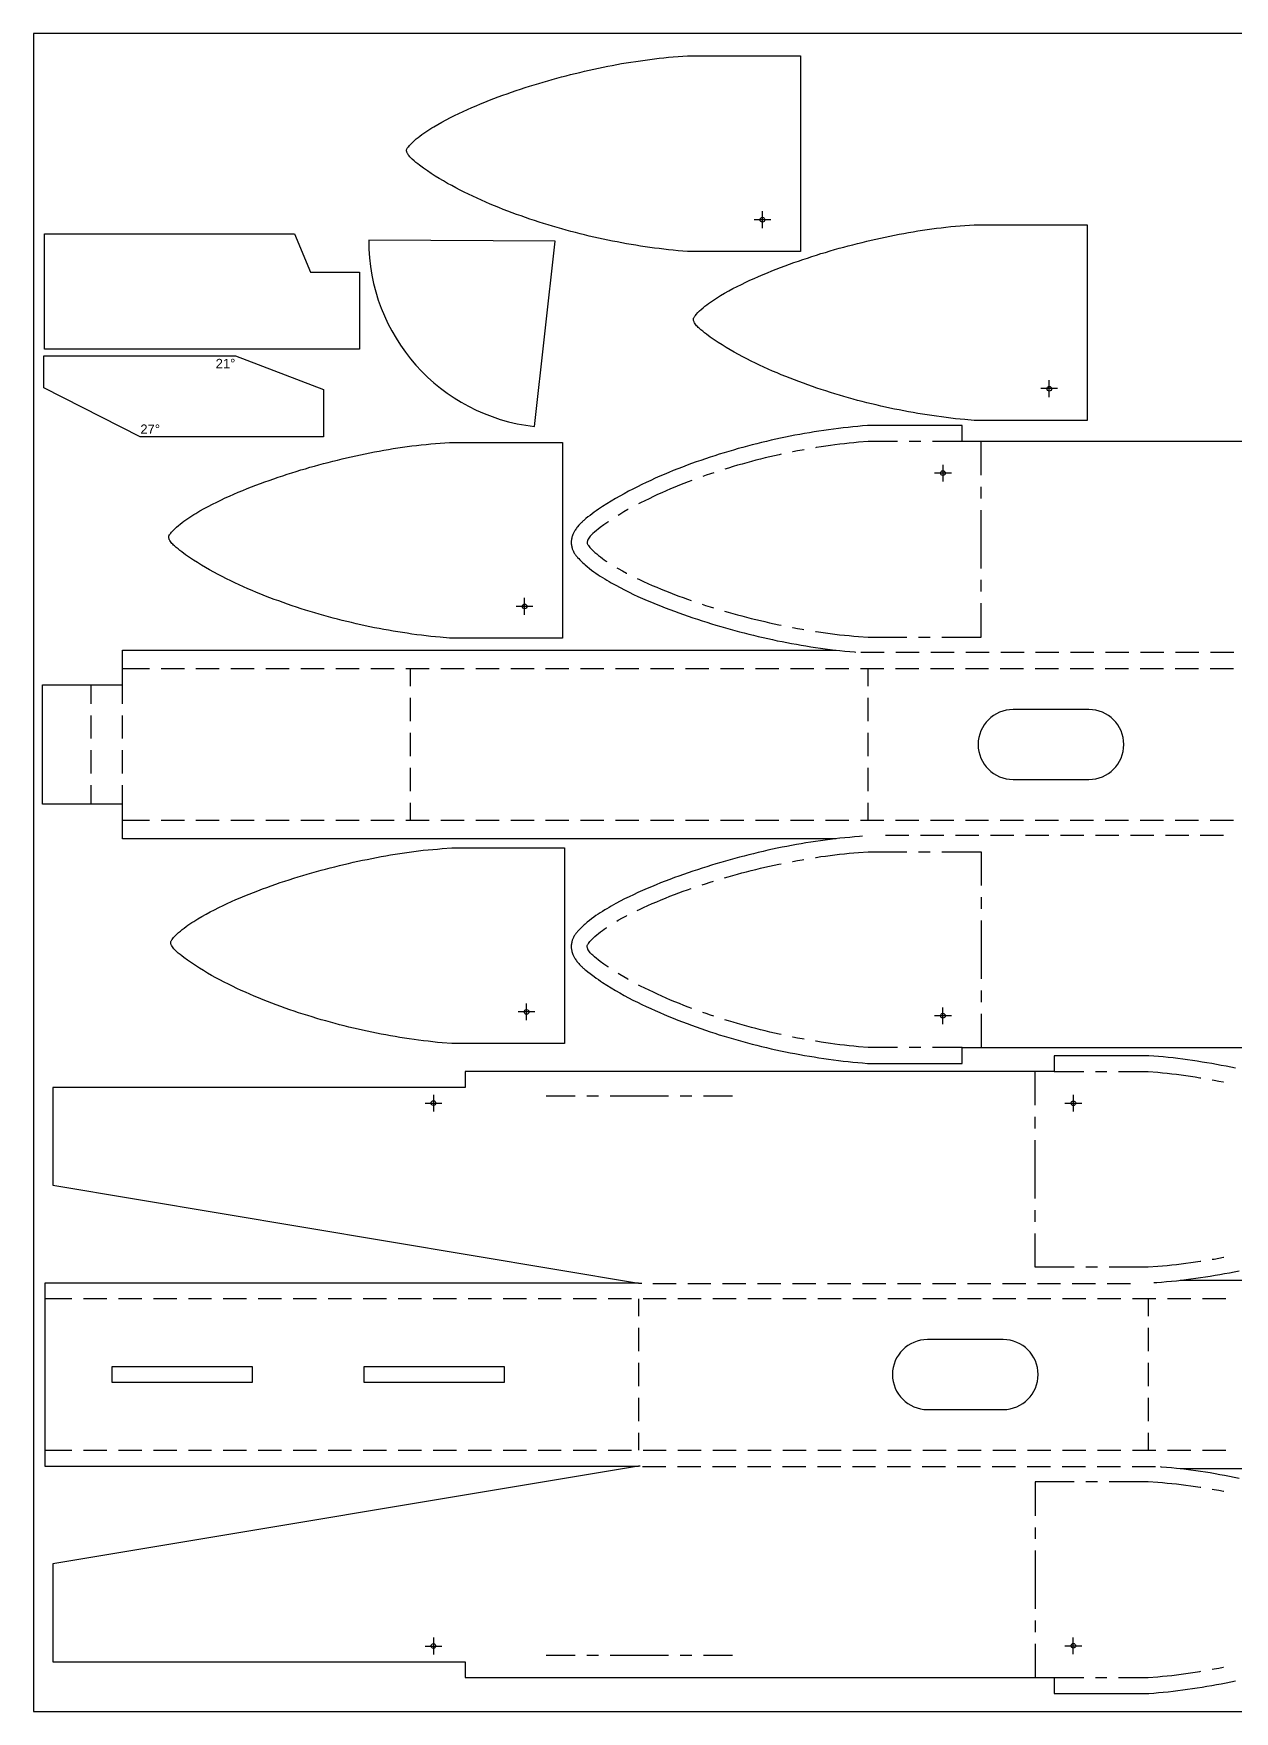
# Model space of a CAD drawing. Header units: inches. Extents: x 0 to 24, y 0 to 18.
# Drawn here: x 0 to 12.88, y 0 to 18 of the extents above; entities that cross this region are included whole.
import ezdxf

# ---------------------------------------------------------------- set-up
doc = ezdxf.new("R2010")
doc.units = ezdxf.units.IN
doc.header["$MEASUREMENT"] = 0
for name, color, linetype in [('PDF_01 CUT', 7, 'Continuous'), ('PDF_02 SCORE', 1, 'Continuous'), ('PDF_05 REFERENCE', 3, 'Continuous')]:
    doc.layers.add(name, color=color, linetype=linetype)
doc.layers.add('PDF_24 DIMENSIONS', color=144, linetype='Continuous', true_color=0x007094)
doc.layers.add('PDF_Text', color=144, linetype='Continuous', true_color=0x007094)
doc.styles.add('PDF Arial', font='arial.ttf')

msp = doc.modelspace()

# ---------------------------------------------------------------- linework, layer by layer
at = {"color": 6}
for p, q in [((24, 18), (0, 18)), ((0, 18), (0, 0)), ((0, 0), (24, 0))]:
    msp.add_line(p, q, dxfattribs=at)
at = {"layer": 'PDF_01 CUT', "color": 7, "lineweight": 30}
for points in [[(7.013, 15.662), (6.912, 15.67), (6.861, 15.675), (6.811, 15.68), (6.761, 15.686), (6.71, 15.693), (6.66, 15.699), (6.609, 15.706), (6.559, 15.713), (6.508, 15.72), (6.458, 15.729), (6.408, 15.737), (6.358, 15.745), (6.308, 15.755), (6.258, 15.764), (6.208, 15.774), (6.158, 15.784), (6.108, 15.794), (6.059, 15.805), (6.009, 15.816), (5.96, 15.828), (5.91, 15.84), (5.861, 15.852), (5.812, 15.864), (5.763, 15.877), (5.713, 15.89), (5.664, 15.904), (5.615, 15.918), (5.567, 15.933), (5.518, 15.947), (5.469, 15.962), (5.421, 15.978), (5.373, 15.993), (5.324, 16.009), (5.276, 16.026), (5.228, 16.043), (5.18, 16.06), (5.132, 16.078), (5.085, 16.095), (5.038, 16.114), (4.99, 16.133), (4.943, 16.152), (4.897, 16.171), (4.85, 16.191), (4.803, 16.212), (4.757, 16.233), (4.711, 16.254), (4.665, 16.276), (4.619, 16.298), (4.574, 16.321), (4.529, 16.345), (4.484, 16.369), (4.439, 16.393), (4.395, 16.419), (4.351, 16.445), (4.308, 16.471), (4.265, 16.499), (4.223, 16.527), (4.181, 16.556), (4.14, 16.587), (4.12, 16.602), (4.1, 16.618), (4.081, 16.634), (4.062, 16.651), (4.052, 16.66), (4.044, 16.669), (4.035, 16.678), (4.027, 16.688), (4.019, 16.698), (4.013, 16.709), (4.01, 16.715), (4.007, 16.721), (4.004, 16.726), (4.003, 16.733), (4.001, 16.738), (4.001, 16.745), (4.001, 16.751), (4.002, 16.758), (4.004, 16.763), (4.007, 16.769), (4.011, 16.774), (4.015, 16.78), (4.023, 16.789), (4.031, 16.799), (4.048, 16.818), (4.066, 16.836), (4.085, 16.853), (4.104, 16.87), (4.124, 16.886), (4.144, 16.901), (4.164, 16.917), (4.185, 16.931), (4.206, 16.946), (4.227, 16.96), (4.248, 16.974), (4.27, 16.987), (4.292, 17.001), (4.335, 17.026), (4.38, 17.051), (4.425, 17.076), (4.47, 17.099), (4.515, 17.121), (4.561, 17.143), (4.607, 17.165), (4.653, 17.186), (4.7, 17.206), (4.747, 17.226), (4.794, 17.246), (4.841, 17.265), (4.888, 17.284), (4.935, 17.302), (4.983, 17.32), (5.031, 17.338), (5.079, 17.355), (5.127, 17.371), (5.175, 17.388), (5.223, 17.404), (5.271, 17.42), (5.32, 17.435), (5.368, 17.451), (5.417, 17.465), (5.466, 17.48), (5.515, 17.494), (5.563, 17.508), (5.613, 17.521), (5.662, 17.534), (5.711, 17.547), (5.76, 17.56), (5.81, 17.572), (5.859, 17.584), (5.908, 17.596), (5.958, 17.607), (6.008, 17.618), (6.057, 17.629), (6.107, 17.639), (6.157, 17.649), (6.207, 17.659), (6.257, 17.668), (6.307, 17.677), (6.357, 17.686), (6.407, 17.694), (6.458, 17.702), (6.508, 17.709), (6.558, 17.716), (6.608, 17.723), (6.659, 17.729), (6.709, 17.735), (6.76, 17.741), (6.811, 17.746), (6.861, 17.75), (6.912, 17.754), (7.013, 17.761), (8.224, 17.761), (8.224, 15.662)], [(0.117, 14.614), (0.117, 15.852), (2.798, 15.852), (2.97, 15.439), (3.497, 15.439), (3.497, 14.614)], [(10.089, 13.85), (9.988, 13.858), (9.937, 13.863), (9.887, 13.868), (9.836, 13.874), (9.786, 13.881), (9.736, 13.887), (9.685, 13.894), (9.635, 13.901), (9.584, 13.908), (9.534, 13.917), (9.484, 13.925), (9.434, 13.933), (9.384, 13.943), (9.334, 13.952), (9.284, 13.962), (9.234, 13.972), (9.184, 13.982), (9.135, 13.993), (9.085, 14.004), (9.036, 14.016), (8.986, 14.028), (8.937, 14.04), (8.888, 14.052), (8.838, 14.065), (8.789, 14.079), (8.74, 14.092), (8.691, 14.106), (8.643, 14.121), (8.594, 14.135), (8.545, 14.15), (8.497, 14.166), (8.448, 14.181), (8.4, 14.197), (8.352, 14.214), (8.304, 14.231), (8.256, 14.248), (8.208, 14.266), (8.161, 14.284), (8.114, 14.302), (8.066, 14.321), (8.019, 14.34), (7.973, 14.359), (7.925, 14.379), (7.879, 14.4), (7.833, 14.421), (7.787, 14.442), (7.741, 14.464), (7.695, 14.486), (7.65, 14.509), (7.605, 14.533), (7.56, 14.557), (7.515, 14.581), (7.471, 14.607), (7.427, 14.633), (7.384, 14.659), (7.341, 14.687), (7.299, 14.715), (7.257, 14.744), (7.216, 14.775), (7.196, 14.79), (7.176, 14.806), (7.157, 14.822), (7.138, 14.839), (7.128, 14.848), (7.12, 14.857), (7.111, 14.866), (7.103, 14.876), (7.095, 14.886), (7.089, 14.897), (7.086, 14.903), (7.083, 14.909), (7.08, 14.914), (7.079, 14.921), (7.077, 14.926), (7.077, 14.933), (7.077, 14.939), (7.078, 14.946), (7.08, 14.951), (7.083, 14.957), (7.087, 14.962), (7.091, 14.968), (7.099, 14.977), (7.107, 14.987), (7.124, 15.006), (7.142, 15.024), (7.161, 15.041), (7.18, 15.058), (7.2, 15.074), (7.22, 15.089), (7.24, 15.105), (7.261, 15.119), (7.282, 15.134), (7.303, 15.148), (7.324, 15.162), (7.346, 15.175), (7.368, 15.189), (7.411, 15.214), (7.456, 15.239), (7.5, 15.264), (7.545, 15.287), (7.591, 15.309), (7.637, 15.332), (7.683, 15.353), (7.729, 15.374), (7.776, 15.394), (7.823, 15.414), (7.87, 15.434), (7.917, 15.453), (7.964, 15.472), (8.011, 15.49), (8.059, 15.508), (8.107, 15.526), (8.155, 15.543), (8.203, 15.559), (8.251, 15.576), (8.299, 15.592), (8.347, 15.608), (8.396, 15.623), (8.444, 15.639), (8.493, 15.653), (8.542, 15.668), (8.591, 15.682), (8.639, 15.696), (8.688, 15.709), (8.738, 15.722), (8.787, 15.735), (8.836, 15.748), (8.886, 15.76), (8.935, 15.772), (8.984, 15.784), (9.034, 15.795), (9.084, 15.806), (9.133, 15.817), (9.183, 15.827), (9.233, 15.837), (9.283, 15.847), (9.333, 15.856), (9.383, 15.865), (9.433, 15.874), (9.483, 15.882), (9.534, 15.89), (9.584, 15.897), (9.634, 15.904), (9.684, 15.911), (9.735, 15.917), (9.785, 15.923), (9.836, 15.929), (9.886, 15.934), (9.937, 15.938), (9.988, 15.942), (10.089, 15.949), (11.3, 15.949), (11.3, 13.85)], [(3.111, 14.18), (3.111, 13.675), (1.145, 13.675), (0.11, 14.2), (0.11, 14.543), (2.164, 14.543)], [(4.462, 11.514), (4.361, 11.523), (4.31, 11.528), (4.26, 11.533), (4.21, 11.539), (4.159, 11.545), (4.109, 11.551), (4.058, 11.558), (4.008, 11.566), (3.957, 11.573), (3.907, 11.581), (3.857, 11.59), (3.807, 11.598), (3.757, 11.607), (3.707, 11.617), (3.657, 11.626), (3.607, 11.636), (3.557, 11.647), (3.508, 11.658), (3.458, 11.669), (3.409, 11.681), (3.359, 11.692), (3.31, 11.704), (3.261, 11.717), (3.212, 11.73), (3.162, 11.743), (3.113, 11.757), (3.064, 11.771), (3.016, 11.785), (2.967, 11.8), (2.918, 11.815), (2.87, 11.83), (2.821, 11.846), (2.773, 11.862), (2.725, 11.878), (2.677, 11.895), (2.629, 11.913), (2.581, 11.93), (2.534, 11.948), (2.487, 11.966), (2.439, 11.985), (2.392, 12.004), (2.346, 12.024), (2.299, 12.044), (2.252, 12.065), (2.206, 12.086), (2.16, 12.107), (2.114, 12.129), (2.068, 12.151), (2.023, 12.174), (1.978, 12.198), (1.933, 12.221), (1.888, 12.246), (1.844, 12.271), (1.8, 12.297), (1.757, 12.324), (1.714, 12.351), (1.672, 12.38), (1.63, 12.409), (1.589, 12.439), (1.569, 12.455), (1.549, 12.471), (1.53, 12.486), (1.511, 12.504), (1.501, 12.512), (1.493, 12.521), (1.484, 12.531), (1.476, 12.541), (1.468, 12.551), (1.462, 12.562), (1.459, 12.567), (1.456, 12.573), (1.453, 12.579), (1.452, 12.585), (1.45, 12.591), (1.45, 12.598), (1.45, 12.604), (1.451, 12.61), (1.453, 12.616), (1.456, 12.622), (1.46, 12.627), (1.464, 12.632), (1.472, 12.642), (1.48, 12.652), (1.497, 12.67), (1.515, 12.688), (1.534, 12.706), (1.553, 12.722), (1.573, 12.738), (1.593, 12.754), (1.613, 12.769), (1.634, 12.784), (1.655, 12.799), (1.676, 12.813), (1.697, 12.826), (1.719, 12.84), (1.741, 12.853), (1.784, 12.879), (1.829, 12.904), (1.873, 12.928), (1.918, 12.951), (1.964, 12.974), (2.01, 12.996), (2.056, 13.018), (2.102, 13.039), (2.149, 13.059), (2.196, 13.079), (2.243, 13.099), (2.29, 13.118), (2.337, 13.137), (2.384, 13.155), (2.432, 13.173), (2.48, 13.19), (2.528, 13.207), (2.576, 13.224), (2.624, 13.241), (2.672, 13.257), (2.72, 13.272), (2.769, 13.288), (2.817, 13.303), (2.866, 13.318), (2.915, 13.332), (2.964, 13.347), (3.012, 13.36), (3.061, 13.374), (3.111, 13.387), (3.16, 13.4), (3.209, 13.412), (3.259, 13.425), (3.308, 13.437), (3.357, 13.448), (3.407, 13.46), (3.457, 13.471), (3.506, 13.482), (3.556, 13.492), (3.606, 13.502), (3.656, 13.512), (3.706, 13.521), (3.756, 13.529), (3.806, 13.538), (3.856, 13.547), (3.907, 13.554), (3.957, 13.562), (4.007, 13.569), (4.057, 13.576), (4.108, 13.582), (4.158, 13.588), (4.209, 13.593), (4.26, 13.598), (4.31, 13.602), (4.361, 13.607), (4.462, 13.613), (5.673, 13.613), (5.673, 11.514)], [(4.484, 7.164), (4.383, 7.173), (4.332, 7.178), (4.281, 7.183), (4.231, 7.189), (4.181, 7.195), (4.13, 7.201), (4.08, 7.208), (4.029, 7.215), (3.979, 7.223), (3.929, 7.231), (3.878, 7.24), (3.828, 7.248), (3.778, 7.257), (3.728, 7.267), (3.678, 7.276), (3.629, 7.286), (3.579, 7.297), (3.529, 7.308), (3.48, 7.319), (3.43, 7.33), (3.38, 7.342), (3.331, 7.354), (3.282, 7.367), (3.233, 7.38), (3.184, 7.393), (3.135, 7.407), (3.086, 7.42), (3.037, 7.435), (2.988, 7.45), (2.94, 7.465), (2.891, 7.48), (2.843, 7.496), (2.795, 7.512), (2.747, 7.528), (2.699, 7.545), (2.651, 7.563), (2.603, 7.58), (2.555, 7.598), (2.508, 7.616), (2.461, 7.635), (2.414, 7.654), (2.367, 7.674), (2.32, 7.694), (2.274, 7.715), (2.227, 7.735), (2.181, 7.757), (2.135, 7.779), (2.09, 7.801), (2.044, 7.824), (1.999, 7.848), (1.954, 7.871), (1.91, 7.896), (1.865, 7.921), (1.822, 7.947), (1.778, 7.974), (1.736, 8.001), (1.693, 8.03), (1.652, 8.059), (1.611, 8.089), (1.591, 8.105), (1.571, 8.121), (1.551, 8.136), (1.532, 8.153), (1.523, 8.162), (1.514, 8.171), (1.505, 8.181), (1.497, 8.191), (1.49, 8.201), (1.483, 8.212), (1.48, 8.217), (1.477, 8.223), (1.475, 8.229), (1.473, 8.235), (1.472, 8.241), (1.471, 8.248), (1.471, 8.254), (1.472, 8.26), (1.475, 8.266), (1.478, 8.272), (1.482, 8.277), (1.485, 8.282), (1.493, 8.292), (1.502, 8.302), (1.519, 8.32), (1.537, 8.338), (1.555, 8.356), (1.574, 8.372), (1.594, 8.388), (1.615, 8.404), (1.635, 8.419), (1.655, 8.434), (1.676, 8.448), (1.697, 8.463), (1.719, 8.476), (1.74, 8.49), (1.762, 8.503), (1.806, 8.529), (1.85, 8.554), (1.895, 8.578), (1.94, 8.601), (1.986, 8.624), (2.032, 8.646), (2.077, 8.668), (2.124, 8.688), (2.17, 8.709), (2.217, 8.729), (2.264, 8.748), (2.311, 8.768), (2.358, 8.786), (2.406, 8.805), (2.454, 8.823), (2.501, 8.84), (2.549, 8.857), (2.597, 8.874), (2.645, 8.891), (2.693, 8.906), (2.742, 8.922), (2.79, 8.938), (2.839, 8.953), (2.888, 8.968), (2.936, 8.982), (2.985, 8.996), (3.034, 9.01), (3.083, 9.024), (3.132, 9.037), (3.181, 9.05), (3.23, 9.062), (3.28, 9.075), (3.329, 9.087), (3.379, 9.098), (3.428, 9.11), (3.478, 9.121), (3.528, 9.131), (3.578, 9.141), (3.628, 9.151), (3.677, 9.161), (3.727, 9.171), (3.777, 9.179), (3.828, 9.188), (3.878, 9.196), (3.928, 9.204), (3.978, 9.212), (4.028, 9.219), (4.079, 9.226), (4.129, 9.232), (4.18, 9.238), (4.231, 9.243), (4.281, 9.248), (4.332, 9.252), (4.382, 9.256), (4.484, 9.263), (5.695, 9.263), (5.695, 7.164)], [(2.343, 3.529), (0.843, 3.529), (0.843, 3.699), (2.343, 3.699)], [(5.046, 3.529), (3.546, 3.529), (3.546, 3.699), (5.046, 3.699)]]:
    msp.add_lwpolyline(points, close=True, dxfattribs=at)
msp.add_lwpolyline([(3.595, 15.784, 0.383871), (5.374, 13.785), (5.595, 15.773), (3.595, 15.784)], format="xyb", dxfattribs=at)
for points in [[(16.276, 13.625), (9.958, 13.625), (9.958, 13.795), (8.942, 13.795), (8.891, 13.79), (8.839, 13.786), (8.788, 13.781), (8.735, 13.775), (8.683, 13.769), (8.631, 13.763), (8.579, 13.757), (8.527, 13.75), (8.475, 13.742), (8.423, 13.734), (8.372, 13.727), (8.32, 13.718), (8.269, 13.709), (8.217, 13.7), (8.166, 13.69), (8.115, 13.68), (8.063, 13.67), (8.012, 13.659), (7.961, 13.648), (7.91, 13.637), (7.859, 13.625), (7.808, 13.613), (7.757, 13.6), (7.707, 13.587), (7.656, 13.574), (7.606, 13.56), (7.555, 13.547), (7.505, 13.532), (7.455, 13.517), (7.405, 13.502), (7.354, 13.487), (7.305, 13.471), (7.255, 13.454), (7.205, 13.438), (7.156, 13.421), (7.106, 13.404), (7.057, 13.386), (7.008, 13.368), (6.959, 13.349), (6.909, 13.33), (6.861, 13.311), (6.812, 13.291), (6.764, 13.271), (6.715, 13.25), (6.667, 13.229), (6.619, 13.207), (6.571, 13.185), (6.523, 13.162), (6.476, 13.139), (6.428, 13.114), (6.381, 13.09), (6.334, 13.064), (6.287, 13.039), (6.241, 13.012), (6.195, 12.984), (6.149, 12.956), (6.103, 12.927), (6.08, 12.912), (6.057, 12.896), (6.035, 12.88), (6.012, 12.864), (5.968, 12.831), (5.946, 12.814), (5.924, 12.796), (5.912, 12.787), (5.901, 12.777), (5.894, 12.772), (5.888, 12.766), (5.882, 12.76), (5.875, 12.754), (5.868, 12.747), (5.861, 12.74), (5.854, 12.733), (5.847, 12.725), (5.834, 12.709), (5.827, 12.701), (5.821, 12.692), (5.814, 12.683), (5.807, 12.672), (5.804, 12.667), (5.801, 12.661), (5.797, 12.655), (5.794, 12.648), (5.79, 12.641), (5.786, 12.633), (5.783, 12.625), (5.78, 12.616), (5.776, 12.606), (5.774, 12.596), (5.771, 12.584), (5.77, 12.578), (5.769, 12.572), (5.768, 12.565), (5.767, 12.558), (5.766, 12.551), (5.766, 12.543), (5.766, 12.535), (5.767, 12.526), (5.768, 12.516), (5.769, 12.507), (5.771, 12.498), (5.773, 12.489), (5.775, 12.48), (5.778, 12.471), (5.781, 12.464), (5.784, 12.457), (5.786, 12.451), (5.789, 12.446), (5.791, 12.441), (5.794, 12.436), (5.799, 12.427), (5.804, 12.419), (5.809, 12.413), (5.813, 12.407), (5.816, 12.402), (5.82, 12.398), (5.823, 12.394), (5.829, 12.387), (5.835, 12.38), (5.846, 12.367), (5.858, 12.355), (5.869, 12.343), (5.881, 12.332), (5.892, 12.321), (5.904, 12.311), (5.915, 12.3), (5.938, 12.281), (5.961, 12.262), (5.984, 12.244), (6.008, 12.227), (6.031, 12.211), (6.054, 12.194), (6.078, 12.179), (6.101, 12.164), (6.125, 12.149), (6.148, 12.135), (6.172, 12.121), (6.195, 12.107), (6.243, 12.081), (6.29, 12.056), (6.338, 12.031), (6.386, 12.008), (6.434, 11.984), (6.482, 11.962), (6.531, 11.941), (6.579, 11.919), (6.627, 11.899), (6.676, 11.879), (6.725, 11.859), (6.774, 11.84), (6.823, 11.821), (6.872, 11.802), (6.921, 11.784), (6.971, 11.767), (7.02, 11.75), (7.069, 11.733), (7.119, 11.716), (7.169, 11.701), (7.219, 11.685), (7.269, 11.669), (7.318, 11.654), (7.369, 11.639), (7.419, 11.625), (7.469, 11.611), (7.519, 11.597), (7.57, 11.583), (7.62, 11.57), (7.67, 11.557), (7.721, 11.545), (7.772, 11.533), (7.823, 11.521), (7.874, 11.509), (7.925, 11.498), (7.976, 11.487), (8.027, 11.477), (8.078, 11.467), (8.13, 11.457), (8.181, 11.448), (8.232, 11.438), (8.284, 11.43), (8.335, 11.422), (8.387, 11.414), (8.439, 11.406), (8.491, 11.399), (8.543, 11.392), (8.595, 11.386), (8.648, 11.38), (8.7, 11.375), (8.753, 11.37), (8.805, 11.366), (8.817, 11.365)], [(0.952, 9.733), (0.097, 9.733), (0.097, 11.015), (0.953, 11.015), (0.953, 11.385), (8.607, 11.385)], [(8.607, 9.362), (0.953, 9.362), (0.953, 9.732)], [(8.889, 9.388), (8.858, 9.385), (8.805, 9.381), (8.753, 9.377), (8.7, 9.372), (8.648, 9.367), (8.595, 9.361), (8.543, 9.355), (8.491, 9.348), (8.439, 9.341), (8.387, 9.333), (8.335, 9.325), (8.284, 9.317), (8.232, 9.308), (8.181, 9.3), (8.13, 9.29), (8.078, 9.28), (8.027, 9.27), (7.976, 9.26), (7.925, 9.249), (7.874, 9.238), (7.823, 9.226), (7.772, 9.215), (7.721, 9.202), (7.67, 9.19), (7.62, 9.177), (7.57, 9.164), (7.519, 9.15), (7.469, 9.137), (7.419, 9.122), (7.369, 9.108), (7.318, 9.093), (7.269, 9.078), (7.219, 9.062), (7.169, 9.047), (7.119, 9.03), (7.069, 9.014), (7.02, 8.997), (6.971, 8.98), (6.921, 8.962), (6.872, 8.945), (6.823, 8.926), (6.774, 8.907), (6.725, 8.888), (6.676, 8.869), (6.627, 8.848), (6.579, 8.828), (6.531, 8.807), (6.482, 8.785), (6.434, 8.762), (6.386, 8.74), (6.338, 8.716), (6.29, 8.691), (6.243, 8.666), (6.195, 8.64), (6.172, 8.626), (6.148, 8.612), (6.125, 8.598), (6.101, 8.583), (6.078, 8.568), (6.054, 8.552), (6.031, 8.537), (6.008, 8.52), (5.984, 8.503), (5.961, 8.485), (5.938, 8.467), (5.915, 8.447), (5.904, 8.437), (5.892, 8.426), (5.881, 8.415), (5.869, 8.404), (5.858, 8.392), (5.846, 8.38), (5.835, 8.367), (5.829, 8.36), (5.823, 8.353), (5.82, 8.349), (5.816, 8.345), (5.813, 8.34), (5.809, 8.334), (5.804, 8.328), (5.799, 8.32), (5.794, 8.311), (5.791, 8.307), (5.789, 8.301), (5.786, 8.296), (5.784, 8.289), (5.781, 8.283), (5.778, 8.275), (5.775, 8.267), (5.773, 8.259), (5.771, 8.249), (5.769, 8.24), (5.768, 8.23), (5.767, 8.221), (5.766, 8.212), (5.766, 8.204), (5.766, 8.196), (5.767, 8.189), (5.768, 8.182), (5.769, 8.175), (5.77, 8.169), (5.771, 8.163), (5.774, 8.151), (5.776, 8.141), (5.78, 8.131), (5.783, 8.122), (5.786, 8.114), (5.79, 8.106), (5.794, 8.099), (5.797, 8.092), (5.801, 8.086), (5.804, 8.08), (5.807, 8.074), (5.814, 8.064), (5.821, 8.055), (5.827, 8.046), (5.834, 8.038), (5.847, 8.022), (5.854, 8.014), (5.861, 8.007), (5.868, 8), (5.875, 7.993), (5.882, 7.987), (5.888, 7.981), (5.894, 7.975), (5.901, 7.97), (5.912, 7.96), (5.924, 7.951), (5.946, 7.933), (5.968, 7.916), (6.012, 7.883), (6.035, 7.867), (6.057, 7.851), (6.08, 7.836), (6.103, 7.821), (6.149, 7.791), (6.195, 7.763), (6.241, 7.735), (6.287, 7.709), (6.334, 7.682), (6.381, 7.657), (6.428, 7.632), (6.476, 7.609), (6.523, 7.585), (6.571, 7.562), (6.619, 7.54), (6.667, 7.519), (6.715, 7.497), (6.764, 7.476), (6.812, 7.456), (6.861, 7.436), (6.909, 7.417), (6.959, 7.398), (7.008, 7.379), (7.057, 7.361), (7.106, 7.343), (7.156, 7.326), (7.205, 7.309), (7.255, 7.292), (7.305, 7.276), (7.354, 7.26), (7.405, 7.245), (7.455, 7.23), (7.505, 7.215), (7.555, 7.201), (7.606, 7.186), (7.656, 7.173), (7.707, 7.16), (7.757, 7.147), (7.808, 7.134), (7.859, 7.122), (7.91, 7.11), (7.961, 7.099), (8.012, 7.088), (8.063, 7.077), (8.115, 7.067), (8.166, 7.057), (8.217, 7.047), (8.269, 7.038), (8.32, 7.029), (8.372, 7.021), (8.423, 7.012), (8.475, 7.005), (8.527, 6.997), (8.579, 6.99), (8.631, 6.984), (8.683, 6.977), (8.735, 6.972), (8.788, 6.966), (8.839, 6.961), (8.891, 6.957), (8.942, 6.952), (9.958, 6.952), (9.958, 7.122), (16.276, 7.122)], [(12.891, 6.9), (12.84, 6.91), (12.789, 6.921), (12.738, 6.931), (12.686, 6.94), (12.635, 6.95), (12.584, 6.959), (12.532, 6.967), (12.48, 6.975), (12.429, 6.983), (12.376, 6.99), (12.325, 6.997), (12.273, 7.004), (12.22, 7.01), (12.168, 7.016), (12.116, 7.021), (12.064, 7.026), (12.013, 7.031), (11.961, 7.035), (10.945, 7.035), (10.945, 6.865), (4.627, 6.865), (4.627, 6.695), (0.208, 6.695), (0.208, 5.645), (6.487, 4.595), (0.121, 4.595), (0.121, 2.633), (6.487, 2.633), (0.208, 1.583), (0.208, 0.533), (4.627, 0.533), (4.627, 0.363), (10.945, 0.363), (10.945, 0.193), (11.961, 0.193), (12.013, 0.197), (12.064, 0.202), (12.116, 0.207), (12.168, 0.212), (12.22, 0.218), (12.273, 0.224), (12.325, 0.231), (12.376, 0.238), (12.429, 0.245), (12.48, 0.253), (12.532, 0.261), (12.584, 0.27), (12.635, 0.279), (12.686, 0.288), (12.738, 0.297), (12.789, 0.307), (12.84, 0.318), (12.891, 0.329)], [(12.015, 4.6), (12.046, 4.602), (12.098, 4.606), (12.151, 4.611), (12.203, 4.616), (12.256, 4.621), (12.308, 4.626), (12.36, 4.633), (12.412, 4.64), (12.464, 4.647), (12.516, 4.654), (12.568, 4.662), (12.62, 4.671), (12.671, 4.679), (12.723, 4.688), (12.774, 4.698), (12.826, 4.707), (12.876, 4.717), (12.928, 4.728)], [(6.487, 4.595), (6.523, 4.595)], [(12.296, 4.625), (19.951, 4.625), (19.951, 4.256)], [(19.951, 4.255), (20.807, 4.255), (20.807, 2.973), (19.951, 2.973), (19.951, 2.603), (12.296, 2.603)], [(6.504, 2.633), (6.487, 2.633)], [(12.928, 2.5), (12.876, 2.511), (12.826, 2.521), (12.774, 2.531), (12.723, 2.54), (12.671, 2.549), (12.62, 2.558), (12.568, 2.566), (12.516, 2.574), (12.464, 2.582), (12.412, 2.589), (12.36, 2.595), (12.308, 2.602), (12.256, 2.608), (12.203, 2.613), (12.151, 2.618), (12.098, 2.622), (12.087, 2.623)]]:
    msp.add_lwpolyline(points, dxfattribs=at)
for points in [[(11.317, 10.748), (10.505, 10.748, 1), (10.505, 9.998), (11.317, 9.998, 1)], [(9.586, 3.239), (10.399, 3.239, 1), (10.399, 3.989), (9.586, 3.989, 1)]]:
    msp.add_lwpolyline(points, format="xyb", close=True, dxfattribs=at)
at = {"layer": 'PDF_01 CUT', "lineweight": 30}
for centre in [(7.817, 16.002), (10.893, 14.19), (9.752, 13.284), (5.266, 11.855), (5.287, 7.505), (9.752, 7.463), (4.289, 6.526), (11.151, 6.525), (4.289, 0.702), (11.151, 0.704)]:
    msp.add_circle(centre, 0.0252, dxfattribs=at)
at = {"layer": 'PDF_02 SCORE', "color": 1, "lineweight": 30}
for points in [[(9.122, 11.359), (8.872, 11.359)], [(9.497, 11.359), (9.247, 11.359)], [(9.872, 11.359), (9.622, 11.359)], [(10.247, 11.359), (9.997, 11.359)], [(10.622, 11.359), (10.372, 11.359)], [(10.997, 11.359), (10.747, 11.359)], [(11.372, 11.359), (11.122, 11.359)], [(11.747, 11.359), (11.497, 11.359)], [(12.122, 11.359), (11.872, 11.359)], [(12.497, 11.359), (12.247, 11.359)], [(12.872, 11.359), (12.622, 11.359)], [(1.242, 11.185), (0.953, 11.185)], [(1.617, 11.185), (1.367, 11.185)], [(1.992, 11.185), (1.742, 11.185)], [(2.367, 11.185), (2.117, 11.185)], [(2.742, 11.185), (2.492, 11.185)], [(3.117, 11.185), (2.867, 11.185)], [(3.492, 11.185), (3.242, 11.185)], [(3.867, 11.185), (3.617, 11.185)], [(4.242, 11.185), (3.992, 11.185)], [(4.041, 10.998), (4.041, 11.185)], [(4.617, 11.185), (4.367, 11.185)], [(4.992, 11.185), (4.742, 11.185)], [(5.367, 11.185), (5.117, 11.185)], [(5.742, 11.185), (5.492, 11.185)], [(6.117, 11.185), (5.867, 11.185)], [(6.492, 11.185), (6.242, 11.185)], [(6.867, 11.185), (6.617, 11.185)], [(7.242, 11.185), (6.992, 11.185)], [(7.617, 11.185), (7.367, 11.185)], [(7.992, 11.185), (7.742, 11.185)], [(8.367, 11.185), (8.117, 11.185)], [(8.743, 11.185), (8.493, 11.185)], [(9.118, 11.185), (8.868, 11.185)], [(8.949, 10.998), (8.949, 11.185)], [(9.493, 11.185), (9.243, 11.185)], [(9.868, 11.185), (9.618, 11.185)], [(10.243, 11.185), (9.993, 11.185)], [(10.618, 11.185), (10.368, 11.185)], [(10.993, 11.185), (10.743, 11.185)], [(11.368, 11.185), (11.118, 11.185)], [(11.743, 11.185), (11.493, 11.185)], [(12.118, 11.185), (11.868, 11.185)], [(12.493, 11.185), (12.243, 11.185)], [(12.868, 11.185), (12.618, 11.185)], [(0.613, 11.015), (0.613, 10.811)], [(0.953, 10.811), (0.953, 11.015)], [(4.041, 10.623), (4.041, 10.873)], [(8.949, 10.623), (8.949, 10.873)], [(0.613, 10.686), (0.613, 10.436)], [(0.953, 10.436), (0.953, 10.686)], [(4.041, 10.248), (4.041, 10.498)], [(8.949, 10.248), (8.949, 10.498)], [(0.613, 10.311), (0.613, 10.061)], [(0.953, 10.061), (0.953, 10.311)], [(4.041, 9.873), (4.041, 10.123)], [(8.949, 9.873), (8.949, 10.123)], [(0.613, 9.936), (0.613, 9.733)], [(0.953, 9.733), (0.953, 9.936)], [(4.041, 9.562), (4.041, 9.748)], [(8.949, 9.562), (8.949, 9.748)], [(0.953, 9.562), (1.242, 9.562)], [(1.367, 9.562), (1.617, 9.562)], [(1.742, 9.562), (1.992, 9.562)], [(2.117, 9.562), (2.367, 9.562)], [(2.492, 9.562), (2.742, 9.562)], [(2.867, 9.562), (3.117, 9.562)], [(3.242, 9.562), (3.492, 9.562)], [(3.617, 9.562), (3.867, 9.562)], [(3.992, 9.562), (4.242, 9.562)], [(4.367, 9.562), (4.617, 9.562)], [(4.742, 9.562), (4.992, 9.562)], [(5.117, 9.562), (5.367, 9.562)], [(5.492, 9.562), (5.742, 9.562)], [(5.867, 9.562), (6.117, 9.562)], [(6.242, 9.562), (6.492, 9.562)], [(6.617, 9.562), (6.867, 9.562)], [(6.992, 9.562), (7.242, 9.562)], [(7.367, 9.562), (7.617, 9.562)], [(7.742, 9.562), (7.992, 9.562)], [(8.117, 9.562), (8.367, 9.562)], [(8.493, 9.562), (8.743, 9.562)], [(8.868, 9.562), (9.118, 9.562)], [(9.243, 9.562), (9.493, 9.562)], [(9.618, 9.562), (9.868, 9.562)], [(9.993, 9.562), (10.243, 9.562)], [(10.368, 9.562), (10.618, 9.562)], [(10.743, 9.562), (10.993, 9.562)], [(11.118, 9.562), (11.368, 9.562)], [(11.493, 9.562), (11.743, 9.562)], [(11.868, 9.562), (12.118, 9.562)], [(12.243, 9.562), (12.493, 9.562)], [(12.618, 9.562), (12.868, 9.562)], [(9.138, 9.399), (9.388, 9.399)], [(9.513, 9.399), (9.763, 9.399)], [(9.888, 9.399), (10.138, 9.399)], [(10.263, 9.399), (10.513, 9.399)], [(10.638, 9.399), (10.888, 9.399)], [(11.013, 9.399), (11.263, 9.399)], [(11.388, 9.399), (11.638, 9.399)], [(11.763, 9.399), (12.013, 9.399)], [(12.138, 9.399), (12.388, 9.399)], [(12.513, 9.399), (12.763, 9.399)], [(6.89, 4.588), (6.64, 4.588)], [(7.265, 4.588), (7.015, 4.588)], [(7.64, 4.588), (7.39, 4.588)], [(8.015, 4.588), (7.765, 4.588)], [(8.39, 4.588), (8.14, 4.588)], [(8.765, 4.588), (8.515, 4.588)], [(9.14, 4.588), (8.89, 4.588)], [(9.515, 4.588), (9.265, 4.588)], [(9.89, 4.588), (9.64, 4.588)], [(10.265, 4.588), (10.015, 4.588)], [(10.64, 4.588), (10.39, 4.588)], [(11.015, 4.588), (10.765, 4.588)], [(11.39, 4.588), (11.14, 4.588)], [(11.765, 4.588), (11.515, 4.588)], [(0.41, 4.425), (0.121, 4.425)], [(0.785, 4.425), (0.535, 4.425)], [(1.16, 4.425), (0.91, 4.425)], [(1.535, 4.425), (1.285, 4.425)], [(1.91, 4.425), (1.66, 4.425)], [(2.285, 4.425), (2.035, 4.425)], [(2.66, 4.425), (2.41, 4.425)], [(3.035, 4.425), (2.785, 4.425)], [(3.41, 4.425), (3.16, 4.425)], [(3.785, 4.425), (3.535, 4.425)], [(4.16, 4.425), (3.91, 4.425)], [(4.535, 4.425), (4.285, 4.425)], [(4.91, 4.425), (4.66, 4.425)], [(5.285, 4.425), (5.035, 4.425)], [(5.66, 4.425), (5.41, 4.425)], [(6.036, 4.425), (5.786, 4.425)], [(6.411, 4.425), (6.161, 4.425)], [(6.487, 4.425), (6.487, 4.239)], [(6.786, 4.425), (6.536, 4.425)], [(7.161, 4.425), (6.911, 4.425)], [(7.536, 4.425), (7.286, 4.425)], [(7.911, 4.425), (7.661, 4.425)], [(8.286, 4.425), (8.036, 4.425)], [(8.661, 4.425), (8.411, 4.425)], [(9.036, 4.425), (8.786, 4.425)], [(9.411, 4.425), (9.161, 4.425)], [(9.786, 4.425), (9.536, 4.425)], [(10.161, 4.425), (9.911, 4.425)], [(10.536, 4.425), (10.286, 4.425)], [(10.911, 4.425), (10.661, 4.425)], [(11.286, 4.425), (11.036, 4.425)], [(11.661, 4.425), (11.411, 4.425)], [(12.036, 4.425), (11.786, 4.425)], [(11.954, 4.425), (11.954, 4.239)], [(12.411, 4.425), (12.161, 4.425)], [(12.786, 4.425), (12.536, 4.425)], [(6.487, 4.114), (6.487, 3.864)], [(11.954, 4.114), (11.954, 3.864)], [(6.487, 3.739), (6.487, 3.489)], [(11.954, 3.739), (11.954, 3.489)], [(6.487, 3.364), (6.487, 3.114)], [(11.954, 3.364), (11.954, 3.114)], [(6.487, 2.989), (6.487, 2.803)], [(11.954, 2.989), (11.954, 2.803)], [(0.121, 2.803), (0.41, 2.803)], [(0.535, 2.803), (0.785, 2.803)], [(0.91, 2.803), (1.16, 2.803)], [(1.285, 2.803), (1.535, 2.803)], [(1.66, 2.803), (1.91, 2.803)], [(2.035, 2.803), (2.285, 2.803)], [(2.41, 2.803), (2.66, 2.803)], [(2.785, 2.803), (3.035, 2.803)], [(3.16, 2.803), (3.41, 2.803)], [(3.535, 2.803), (3.785, 2.803)], [(3.91, 2.803), (4.16, 2.803)], [(4.285, 2.803), (4.535, 2.803)], [(4.66, 2.803), (4.91, 2.803)], [(5.035, 2.803), (5.285, 2.803)], [(5.41, 2.803), (5.66, 2.803)], [(5.786, 2.803), (6.036, 2.803)], [(6.161, 2.803), (6.411, 2.803)], [(6.536, 2.803), (6.786, 2.803)], [(6.911, 2.803), (7.161, 2.803)], [(7.286, 2.803), (7.536, 2.803)], [(7.661, 2.803), (7.911, 2.803)], [(8.036, 2.803), (8.286, 2.803)], [(8.411, 2.803), (8.661, 2.803)], [(8.786, 2.803), (9.036, 2.803)], [(9.161, 2.803), (9.411, 2.803)], [(9.536, 2.803), (9.786, 2.803)], [(9.911, 2.803), (10.161, 2.803)], [(10.286, 2.803), (10.536, 2.803)], [(10.661, 2.803), (10.911, 2.803)], [(11.036, 2.803), (11.286, 2.803)], [(11.411, 2.803), (11.661, 2.803)], [(11.786, 2.803), (12.036, 2.803)], [(12.161, 2.803), (12.411, 2.803)], [(12.536, 2.803), (12.786, 2.803)], [(6.531, 2.628), (6.781, 2.628)], [(6.906, 2.628), (7.156, 2.628)], [(7.281, 2.628), (7.531, 2.628)], [(7.656, 2.628), (7.906, 2.628)], [(8.031, 2.628), (8.281, 2.628)], [(8.406, 2.628), (8.656, 2.628)], [(8.781, 2.628), (9.031, 2.628)], [(9.156, 2.628), (9.406, 2.628)], [(9.531, 2.628), (9.781, 2.628)], [(9.906, 2.628), (10.156, 2.628)], [(10.281, 2.628), (10.531, 2.628)], [(10.656, 2.628), (10.906, 2.628)], [(11.031, 2.628), (11.281, 2.628)], [(11.407, 2.628), (11.657, 2.628)], [(11.782, 2.628), (12.032, 2.628)]]:
    msp.add_lwpolyline(points, dxfattribs=at)
at = {"layer": 'PDF_05 REFERENCE', "color": 4, "lineweight": 30}
for points in [[(8.264, 13.535), (8.244, 13.532), (8.194, 13.522), (8.144, 13.513), (8.141, 13.512)], [(9.266, 13.625), (8.949, 13.625), (8.848, 13.616), (8.798, 13.611), (8.747, 13.606), (8.696, 13.6), (8.646, 13.594), (8.595, 13.588), (8.545, 13.581), (8.495, 13.574), (8.445, 13.566), (8.394, 13.558), (8.387, 13.557)], [(9.516, 13.625), (9.391, 13.625)], [(9.958, 13.625), (9.641, 13.625)], [(10.161, 13.263), (10.161, 13.625)], [(8.018, 13.487), (7.995, 13.482), (7.945, 13.47), (7.895, 13.459), (7.846, 13.447), (7.797, 13.434), (7.747, 13.422), (7.698, 13.409), (7.649, 13.396), (7.6, 13.382), (7.551, 13.368), (7.502, 13.354), (7.454, 13.339), (7.414, 13.327)], [(7.059, 13.206), (7.021, 13.191), (6.974, 13.173), (6.926, 13.154), (6.879, 13.134), (6.832, 13.115), (6.786, 13.095), (6.739, 13.074), (6.693, 13.054), (6.647, 13.032), (6.601, 13.01), (6.555, 12.988), (6.509, 12.965), (6.488, 12.954)], [(7.295, 13.289), (7.26, 13.277), (7.212, 13.261), (7.177, 13.248)], [(10.161, 13.013), (10.161, 13.138)], [(6.378, 12.894), (6.375, 12.893), (6.331, 12.868), (6.287, 12.842), (6.27, 12.831)], [(10.161, 12.263), (10.161, 12.888)], [(6.165, 12.764), (6.159, 12.759), (6.117, 12.73), (6.076, 12.7), (6.056, 12.684), (6.036, 12.669), (6.016, 12.652), (5.998, 12.636), (5.988, 12.627), (5.979, 12.618), (5.971, 12.608), (5.963, 12.599), (5.956, 12.588), (5.949, 12.577), (5.946, 12.572), (5.943, 12.566), (5.941, 12.56), (5.939, 12.554), (5.937, 12.548), (5.936, 12.541), (5.936, 12.535), (5.938, 12.529), (5.94, 12.523), (5.944, 12.517), (5.947, 12.512), (5.951, 12.507), (5.959, 12.497), (5.967, 12.487), (5.984, 12.469), (6.002, 12.451), (6.021, 12.434), (6.04, 12.417), (6.06, 12.401), (6.08, 12.385), (6.1, 12.37), (6.121, 12.355), (6.142, 12.341), (6.148, 12.336)], [(6.254, 12.27), (6.271, 12.26), (6.316, 12.235), (6.36, 12.211), (6.363, 12.21)], [(6.475, 12.154), (6.497, 12.143), (6.543, 12.121), (6.589, 12.101), (6.636, 12.08), (6.683, 12.06), (6.729, 12.041), (6.777, 12.021), (6.824, 12.003), (6.872, 11.984), (6.919, 11.966), (6.967, 11.949), (7.014, 11.932), (7.054, 11.918)], [(10.161, 12.013), (10.161, 12.138)], [(9.742, 11.526), (10.161, 11.526), (10.161, 11.888)], [(7.172, 11.878), (7.207, 11.866), (7.256, 11.851), (7.291, 11.84)], [(7.411, 11.804), (7.45, 11.793), (7.5, 11.779), (7.548, 11.765), (7.597, 11.752), (7.647, 11.739), (7.696, 11.726), (7.745, 11.714), (7.795, 11.702), (7.844, 11.691), (7.894, 11.679), (7.943, 11.668), (7.993, 11.658), (8.017, 11.653)], [(8.14, 11.628), (8.143, 11.628), (8.193, 11.618), (8.243, 11.609), (8.262, 11.606)], [(8.386, 11.586), (8.393, 11.585), (8.444, 11.577), (8.494, 11.57), (8.544, 11.563), (8.595, 11.557), (8.645, 11.551), (8.696, 11.546), (8.747, 11.541), (8.797, 11.536), (8.848, 11.533), (8.949, 11.526), (9.367, 11.526)], [(9.492, 11.526), (9.617, 11.526)], [(8.386, 9.161), (8.393, 9.162), (8.444, 9.17), (8.494, 9.177), (8.544, 9.184), (8.595, 9.19), (8.645, 9.196), (8.696, 9.201), (8.747, 9.206), (8.797, 9.21), (8.848, 9.215), (8.949, 9.221), (9.367, 9.221)], [(9.492, 9.221), (9.617, 9.221)], [(9.742, 9.221), (10.161, 9.221), (10.161, 8.86)], [(7.411, 8.943), (7.45, 8.955), (7.5, 8.968), (7.548, 8.982), (7.597, 8.995), (7.647, 9.008), (7.696, 9.02), (7.745, 9.033), (7.795, 9.045), (7.844, 9.056), (7.894, 9.067), (7.943, 9.079), (7.993, 9.089), (8.017, 9.094)], [(8.14, 9.119), (8.143, 9.119), (8.193, 9.129), (8.243, 9.137), (8.262, 9.141)], [(6.475, 8.594), (6.497, 8.604), (6.543, 8.626), (6.589, 8.647), (6.636, 8.667), (6.683, 8.687), (6.729, 8.707), (6.777, 8.726), (6.824, 8.745), (6.872, 8.763), (6.919, 8.781), (6.967, 8.798), (7.014, 8.815), (7.054, 8.829)], [(7.172, 8.869), (7.207, 8.88), (7.256, 8.896), (7.291, 8.907)], [(10.161, 8.735), (10.161, 8.61)], [(6.254, 8.477), (6.271, 8.487), (6.316, 8.512), (6.36, 8.536), (6.363, 8.537)], [(10.161, 8.484), (10.161, 7.859)], [(6.165, 7.984), (6.159, 7.988), (6.117, 8.017), (6.076, 8.047), (6.056, 8.063), (6.036, 8.078), (6.016, 8.094), (5.998, 8.112), (5.988, 8.12), (5.979, 8.129), (5.971, 8.139), (5.963, 8.149), (5.956, 8.159), (5.949, 8.17), (5.946, 8.175), (5.943, 8.181), (5.941, 8.187), (5.939, 8.193), (5.937, 8.199), (5.936, 8.206), (5.936, 8.212), (5.938, 8.218), (5.94, 8.224), (5.944, 8.229), (5.947, 8.235), (5.951, 8.24), (5.959, 8.25), (5.967, 8.26), (5.984, 8.278), (6.002, 8.296), (6.021, 8.314), (6.04, 8.33), (6.06, 8.346), (6.08, 8.362), (6.1, 8.377), (6.121, 8.392), (6.142, 8.407), (6.148, 8.41)], [(6.378, 7.853), (6.375, 7.854), (6.331, 7.879), (6.287, 7.905), (6.27, 7.916)], [(7.059, 7.541), (7.021, 7.556), (6.974, 7.574), (6.926, 7.593), (6.879, 7.612), (6.832, 7.632), (6.786, 7.652), (6.739, 7.672), (6.693, 7.694), (6.647, 7.715), (6.601, 7.737), (6.555, 7.759), (6.509, 7.782), (6.488, 7.793)], [(10.161, 7.734), (10.161, 7.609)], [(7.295, 7.458), (7.26, 7.47), (7.212, 7.486), (7.177, 7.499)], [(8.018, 7.261), (7.995, 7.266), (7.945, 7.277), (7.895, 7.288), (7.846, 7.3), (7.797, 7.312), (7.747, 7.325), (7.698, 7.338), (7.649, 7.351), (7.6, 7.365), (7.551, 7.379), (7.502, 7.393), (7.454, 7.408), (7.414, 7.42)], [(10.161, 7.484), (10.161, 7.122)], [(8.264, 7.211), (8.244, 7.215), (8.194, 7.224), (8.144, 7.234), (8.141, 7.235)], [(9.266, 7.122), (8.949, 7.122), (8.848, 7.131), (8.798, 7.136), (8.747, 7.141), (8.696, 7.147), (8.646, 7.153), (8.595, 7.159), (8.545, 7.166), (8.495, 7.174), (8.445, 7.181), (8.394, 7.189), (8.387, 7.19)], [(9.516, 7.122), (9.391, 7.122)], [(9.958, 7.122), (9.641, 7.122)], [(10.743, 6.504), (10.743, 6.865)], [(10.945, 6.865), (11.262, 6.865)], [(11.387, 6.865), (11.512, 6.865)], [(11.637, 6.865), (11.954, 6.865), (12.056, 6.857), (12.106, 6.852), (12.157, 6.847), (12.207, 6.841), (12.258, 6.835), (12.308, 6.828), (12.359, 6.821), (12.409, 6.814), (12.459, 6.807), (12.509, 6.799), (12.517, 6.797)], [(12.64, 6.776), (12.66, 6.772), (12.71, 6.763), (12.759, 6.753), (12.763, 6.753)], [(5.496, 6.605), (5.809, 6.605)], [(5.934, 6.605), (6.059, 6.605)], [(6.184, 6.605), (6.809, 6.605)], [(6.934, 6.605), (7.059, 6.605)], [(7.184, 6.605), (7.496, 6.605)], [(10.743, 6.254), (10.743, 6.379)], [(10.743, 5.503), (10.743, 6.129)], [(10.743, 5.253), (10.743, 5.378)], [(11.161, 4.766), (10.743, 4.766), (10.743, 5.128)], [(12.764, 4.869), (12.761, 4.869), (12.711, 4.859), (12.661, 4.85), (12.641, 4.847)], [(11.411, 4.766), (11.286, 4.766)], [(12.518, 4.826), (12.51, 4.826), (12.46, 4.818), (12.41, 4.811), (12.359, 4.804), (12.309, 4.798), (12.258, 4.792), (12.208, 4.786), (12.157, 4.781), (12.106, 4.777), (12.056, 4.773), (11.954, 4.766), (11.536, 4.766)], [(11.161, 2.462), (10.743, 2.462), (10.743, 2.1)], [(11.411, 2.462), (11.286, 2.462)], [(12.518, 2.402), (12.51, 2.403), (12.46, 2.41), (12.41, 2.418), (12.359, 2.424), (12.309, 2.43), (12.258, 2.437), (12.208, 2.442), (12.157, 2.447), (12.106, 2.451), (12.056, 2.455), (11.954, 2.462), (11.536, 2.462)], [(12.764, 2.359), (12.761, 2.36), (12.711, 2.369), (12.661, 2.378), (12.641, 2.382)], [(10.743, 1.975), (10.743, 1.85)], [(10.743, 1.725), (10.743, 1.1)], [(10.743, 0.975), (10.743, 0.85)], [(10.743, 0.725), (10.743, 0.363)], [(5.496, 0.603), (5.809, 0.603)], [(5.934, 0.603), (6.059, 0.603)], [(6.184, 0.603), (6.809, 0.603)], [(6.934, 0.603), (7.059, 0.603)], [(7.184, 0.603), (7.496, 0.603)], [(10.945, 0.363), (11.262, 0.363)], [(11.387, 0.363), (11.512, 0.363)], [(11.637, 0.363), (11.954, 0.363), (12.056, 0.372), (12.106, 0.377), (12.157, 0.382), (12.207, 0.387), (12.258, 0.394), (12.308, 0.4), (12.359, 0.407), (12.409, 0.414), (12.459, 0.422), (12.509, 0.43), (12.517, 0.431)], [(12.64, 0.452), (12.66, 0.456), (12.71, 0.465), (12.759, 0.475), (12.763, 0.476)]]:
    msp.add_lwpolyline(points, dxfattribs=at)
at = {"layer": 'PDF_24 DIMENSIONS', "color": 4, "lineweight": 25}
for points in [[(7.817, 15.913), (7.817, 16.093)], [(7.907, 16.003), (7.727, 16.003)], [(10.893, 14.101), (10.893, 14.281)], [(10.983, 14.191), (10.803, 14.191)], [(9.753, 13.374), (9.753, 13.194)], [(9.843, 13.284), (9.663, 13.284)], [(5.266, 11.765), (5.266, 11.945)], [(5.356, 11.855), (5.176, 11.855)], [(5.287, 7.415), (5.287, 7.595)], [(5.377, 7.505), (5.197, 7.505)], [(9.843, 7.463), (9.663, 7.463)], [(9.753, 7.373), (9.753, 7.553)], [(4.199, 6.526), (4.379, 6.526)], [(4.289, 6.616), (4.289, 6.436)], [(11.061, 6.525), (11.241, 6.525)], [(11.151, 6.615), (11.151, 6.435)], [(4.289, 0.792), (4.289, 0.612)], [(11.151, 0.614), (11.151, 0.794)], [(4.199, 0.702), (4.379, 0.702)], [(11.061, 0.704), (11.241, 0.704)]]:
    msp.add_lwpolyline(points, dxfattribs=at)

# ---------------------------------------------------------------- texts
at = {"layer": 'PDF_Text', "color": 3, "char_height": 0.1, "attachment_point": 7, "style": 'PDF Arial'}
for s, insert in [('21°', (1.953, 14.41)), ('27°', (1.145, 13.706))]:
    msp.add_mtext(s, dxfattribs=dict(at, insert=insert))

doc.saveas('drawing.dxf')
